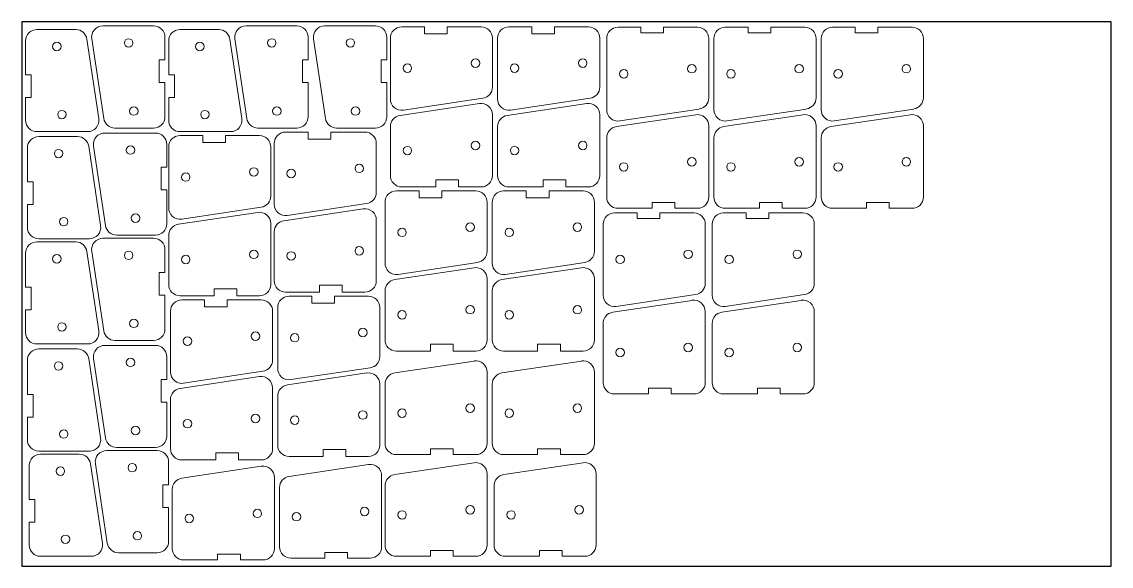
# Model space of a CAD drawing. Header units: inches. Extents: x 0 to 73.3, y 0 to 24.6.
# Drawn here: x 49.31 to 73.31, y 0.04 to 12.04 of the extents above; entities that cross this region are included whole.
import ezdxf

# ---------------------------------------------------------------- set-up
doc = ezdxf.new("R2010")
doc.units = ezdxf.units.IN
doc.header["$MEASUREMENT"] = 0

msp = doc.modelspace()

# ---------------------------------------------------------------- linework, layer by layer
at = {"color": 7, "linetype": 'Continuous', "lineweight": 15}
for p, q in [((50.494, 11.867), (49.641, 11.867)), ((51.095, 11.946), (52.211, 11.946)), ((53.645, 11.867), (52.792, 11.867)), ((54.246, 11.946), (55.362, 11.946)), ((55.979, 11.946), (57.095, 11.946)), ((57.676, 11.927), (58.176, 11.927)), ((58.176, 11.927), (58.176, 11.773)), ((58.676, 11.773), (58.176, 11.773)), ((58.676, 11.927), (59.426, 11.927)), ((58.676, 11.927), (58.676, 11.773)), ((60.039, 11.927), (60.539, 11.927)), ((60.539, 11.927), (60.539, 11.773)), ((61.039, 11.773), (60.539, 11.773)), ((61.039, 11.927), (61.789, 11.927)), ((61.039, 11.927), (61.039, 11.773)), ((62.442, 11.916), (62.942, 11.916)), ((62.942, 11.916), (62.942, 11.791)), ((63.442, 11.791), (62.942, 11.791)), ((63.442, 11.916), (64.192, 11.916)), ((63.442, 11.916), (63.442, 11.791)), ((64.805, 11.916), (65.305, 11.916)), ((65.305, 11.916), (65.305, 11.791)), ((65.805, 11.791), (65.305, 11.791)), ((65.805, 11.916), (66.555, 11.916)), ((65.805, 11.916), (65.805, 11.791)), ((67.168, 11.916), (67.668, 11.916)), ((67.668, 11.916), (67.668, 11.791)), ((68.168, 11.791), (67.668, 11.791)), ((68.168, 11.916), (68.918, 11.916)), ((68.168, 11.916), (68.168, 11.791)), ((49.391, 10.867), (49.391, 11.617)), ((50.742, 11.654), (51.004, 9.904)), ((51.111, 9.909), (50.848, 11.659)), ((52.461, 11.696), (52.461, 11.196)), ((52.542, 10.867), (52.542, 11.617)), ((53.892, 11.654), (54.155, 9.904)), ((54.262, 9.909), (53.999, 11.659)), ((55.612, 11.696), (55.612, 11.196)), ((55.995, 9.909), (55.732, 11.659)), ((57.345, 11.696), (57.345, 11.196)), ((57.426, 10.336), (57.426, 11.677)), ((59.676, 11.677), (59.676, 10.599)), ((59.789, 10.336), (59.789, 11.677)), ((62.039, 11.677), (62.039, 10.599)), ((62.192, 10.1), (62.192, 11.666)), ((64.442, 10.363), (64.442, 11.666)), ((64.555, 10.1), (64.555, 11.666)), ((66.805, 10.363), (66.805, 11.666)), ((66.918, 10.1), (66.918, 11.666)), ((69.168, 10.363), (69.168, 11.666)), ((52.336, 10.696), (52.336, 11.196)), ((52.461, 11.196), (52.336, 11.196)), ((55.487, 10.696), (55.487, 11.196)), ((55.612, 11.196), (55.487, 11.196)), ((57.22, 10.696), (57.22, 11.196)), ((57.345, 11.196), (57.22, 11.196)), ((49.391, 10.867), (49.516, 10.867)), ((49.516, 10.867), (49.516, 10.367)), ((52.542, 10.867), (52.667, 10.867)), ((52.667, 10.867), (52.667, 10.367)), ((52.461, 10.696), (52.336, 10.696)), ((52.461, 10.696), (52.461, 9.946)), ((55.612, 10.696), (55.487, 10.696)), ((55.612, 10.696), (55.612, 9.946)), ((57.345, 10.696), (57.22, 10.696)), ((57.345, 10.696), (57.345, 9.946)), ((49.391, 10.367), (49.516, 10.367)), ((49.391, 9.867), (49.391, 10.367)), ((52.542, 10.367), (52.667, 10.367)), ((52.542, 9.867), (52.542, 10.367)), ((59.463, 10.351), (57.713, 10.089)), ((61.826, 10.351), (60.076, 10.089)), ((57.639, 9.973), (59.389, 10.236)), ((60.002, 9.973), (61.752, 10.236)), ((64.229, 10.115), (62.479, 9.853)), ((66.592, 10.115), (64.842, 9.853)), ((68.955, 10.115), (67.205, 9.853)), ((59.676, 9.989), (59.676, 8.648)), ((62.039, 9.989), (62.039, 8.648)), ((62.405, 9.726), (64.155, 9.989)), ((64.768, 9.726), (66.518, 9.989)), ((67.131, 9.726), (68.881, 9.989)), ((50.757, 9.617), (49.641, 9.617)), ((51.358, 9.696), (52.211, 9.696)), ((53.908, 9.617), (52.792, 9.617)), ((54.509, 9.696), (55.362, 9.696)), ((55.116, 9.607), (55.616, 9.607)), ((55.616, 9.607), (55.616, 9.452)), ((56.116, 9.607), (56.866, 9.607)), ((56.116, 9.607), (56.116, 9.452)), ((56.242, 9.696), (57.095, 9.696)), ((57.426, 8.648), (57.426, 9.726)), ((59.789, 8.648), (59.789, 9.726)), ((64.442, 9.742), (64.442, 8.176)), ((66.805, 9.742), (66.805, 8.176)), ((69.168, 9.742), (69.168, 8.176)), ((50.534, 9.507), (49.68, 9.507)), ((51.135, 9.586), (52.251, 9.586)), ((52.792, 9.528), (53.292, 9.528)), ((53.292, 9.528), (53.292, 9.374)), ((53.792, 9.374), (53.292, 9.374)), ((53.792, 9.528), (54.542, 9.528)), ((53.792, 9.528), (53.792, 9.374)), ((56.116, 9.452), (55.616, 9.452)), ((62.192, 9.479), (62.192, 8.176)), ((64.555, 9.479), (64.555, 8.176)), ((66.918, 9.479), (66.918, 8.176)), ((49.43, 8.507), (49.43, 9.257)), ((50.781, 9.294), (51.043, 7.544)), ((51.15, 7.549), (50.888, 9.299)), ((52.501, 9.336), (52.501, 8.836)), ((52.542, 7.937), (52.542, 9.278)), ((54.792, 9.278), (54.792, 8.199)), ((54.866, 8.016), (54.866, 9.357)), ((57.116, 9.357), (57.116, 8.278)), ((52.376, 8.336), (52.376, 8.836)), ((52.501, 8.836), (52.376, 8.836)), ((49.43, 8.507), (49.555, 8.507)), ((49.555, 8.507), (49.555, 8.007)), ((58.426, 8.398), (58.426, 8.552)), ((58.426, 8.552), (58.926, 8.552)), ((58.926, 8.398), (58.926, 8.552)), ((60.789, 8.398), (60.789, 8.552)), ((60.789, 8.552), (61.289, 8.552)), ((61.289, 8.398), (61.289, 8.552)), ((52.501, 8.336), (52.376, 8.336)), ((52.501, 8.336), (52.501, 7.586)), ((57.558, 8.309), (58.058, 8.309)), ((58.426, 8.398), (57.676, 8.398)), ((58.058, 8.309), (58.058, 8.154)), ((58.558, 8.309), (59.308, 8.309)), ((58.558, 8.309), (58.558, 8.154)), ((59.426, 8.398), (58.926, 8.398)), ((59.921, 8.309), (60.421, 8.309)), ((60.789, 8.398), (60.039, 8.398)), ((60.421, 8.309), (60.421, 8.154)), ((60.921, 8.309), (61.671, 8.309)), ((60.921, 8.309), (60.921, 8.154)), ((61.789, 8.398), (61.289, 8.398)), ((49.43, 8.007), (49.555, 8.007)), ((49.43, 7.507), (49.43, 8.007)), ((54.579, 7.952), (52.829, 7.69)), ((56.903, 8.031), (55.153, 7.768)), ((57.308, 6.718), (57.308, 8.059)), ((58.558, 8.154), (58.058, 8.154)), ((59.558, 8.059), (59.558, 6.98)), ((59.671, 6.718), (59.671, 8.059)), ((60.921, 8.154), (60.421, 8.154)), ((61.921, 8.059), (61.921, 6.98)), ((63.192, 7.926), (62.442, 7.926)), ((63.192, 7.926), (63.192, 8.051)), ((63.192, 8.051), (63.692, 8.051)), ((63.692, 7.926), (63.692, 8.051)), ((64.192, 7.926), (63.692, 7.926)), ((65.555, 7.926), (64.805, 7.926)), ((65.555, 7.926), (65.555, 8.051)), ((65.555, 8.051), (66.055, 8.051)), ((66.055, 7.926), (66.055, 8.051)), ((66.555, 7.926), (66.055, 7.926)), ((67.918, 7.926), (67.168, 7.926)), ((67.918, 7.926), (67.918, 8.051)), ((67.918, 8.051), (68.418, 8.051)), ((68.418, 7.926), (68.418, 8.051)), ((68.918, 7.926), (68.418, 7.926)), ((52.755, 7.574), (54.505, 7.837)), ((55.079, 7.653), (56.829, 7.915)), ((62.363, 7.826), (62.863, 7.826)), ((62.863, 7.826), (62.863, 7.701)), ((63.363, 7.701), (62.863, 7.701)), ((63.363, 7.826), (64.113, 7.826)), ((63.363, 7.826), (63.363, 7.701)), ((64.765, 7.826), (65.265, 7.826)), ((65.265, 7.826), (65.265, 7.701)), ((65.765, 7.701), (65.265, 7.701)), ((65.765, 7.826), (66.515, 7.826)), ((65.765, 7.826), (65.765, 7.701)), ((54.792, 7.589), (54.792, 6.248)), ((57.116, 7.668), (57.116, 6.327)), ((62.113, 6.01), (62.113, 7.576)), ((64.363, 6.272), (64.363, 7.576)), ((64.515, 6.01), (64.515, 7.576)), ((66.765, 6.272), (66.765, 7.576)), ((50.796, 7.257), (49.68, 7.257)), ((51.095, 7.265), (52.211, 7.265)), ((51.397, 7.336), (52.251, 7.336)), ((52.542, 6.248), (52.542, 7.327)), ((54.866, 6.327), (54.866, 7.405)), ((50.494, 7.186), (49.641, 7.186)), ((50.742, 6.973), (51.004, 5.223)), ((51.111, 5.228), (50.848, 6.978)), ((52.461, 7.015), (52.461, 6.515)), ((49.391, 6.186), (49.391, 6.936)), ((59.345, 6.733), (57.595, 6.47)), ((61.708, 6.733), (59.958, 6.47)), ((52.336, 6.015), (52.336, 6.515)), ((52.461, 6.515), (52.336, 6.515)), ((57.521, 6.355), (59.271, 6.617)), ((59.884, 6.355), (61.634, 6.617)), ((59.558, 6.37), (59.558, 5.029)), ((61.921, 6.37), (61.921, 5.029)), ((49.391, 6.186), (49.516, 6.186)), ((49.516, 6.186), (49.516, 5.686)), ((52.461, 6.015), (52.336, 6.015)), ((52.461, 6.015), (52.461, 5.265)), ((53.542, 5.998), (53.542, 6.153)), ((53.542, 6.153), (54.042, 6.153)), ((54.042, 5.998), (54.042, 6.153)), ((55.866, 6.077), (55.116, 6.077)), ((55.866, 6.077), (55.866, 6.231)), ((55.866, 6.231), (56.366, 6.231)), ((56.366, 6.077), (56.366, 6.231)), ((56.866, 6.077), (56.366, 6.077)), ((57.308, 5.029), (57.308, 6.108)), ((59.671, 5.029), (59.671, 6.108)), ((64.15, 6.025), (62.4, 5.762)), ((66.553, 6.025), (64.803, 5.762)), ((53.542, 5.998), (52.792, 5.998)), ((52.831, 5.909), (53.331, 5.909)), ((53.331, 5.909), (53.331, 5.755)), ((53.831, 5.909), (54.581, 5.909)), ((53.831, 5.909), (53.831, 5.755)), ((54.542, 5.998), (54.042, 5.998)), ((55.194, 5.988), (55.694, 5.988)), ((55.694, 5.988), (55.694, 5.834)), ((56.194, 5.834), (55.694, 5.834)), ((56.194, 5.988), (56.944, 5.988)), ((56.194, 5.988), (56.194, 5.834)), ((62.326, 5.636), (64.076, 5.898)), ((64.728, 5.636), (66.478, 5.898)), ((49.391, 5.686), (49.516, 5.686)), ((49.391, 5.186), (49.391, 5.686)), ((52.581, 4.318), (52.581, 5.659)), ((53.831, 5.755), (53.331, 5.755)), ((54.831, 5.659), (54.831, 4.581)), ((54.944, 4.397), (54.944, 5.738)), ((57.194, 5.738), (57.194, 4.659)), ((64.363, 5.651), (64.363, 4.085)), ((66.765, 5.651), (66.765, 4.085)), ((62.113, 5.389), (62.113, 4.085)), ((64.515, 5.389), (64.515, 4.085)), ((50.757, 4.936), (49.641, 4.936)), ((50.534, 4.826), (49.68, 4.826)), ((51.135, 4.905), (52.251, 4.905)), ((51.358, 5.015), (52.211, 5.015)), ((58.308, 4.779), (58.308, 4.933)), ((58.308, 4.933), (58.808, 4.933)), ((58.808, 4.779), (58.808, 4.933)), ((60.671, 4.779), (60.671, 4.933)), ((60.671, 4.933), (61.171, 4.933)), ((61.171, 4.779), (61.171, 4.933)), ((49.43, 3.826), (49.43, 4.576)), ((50.781, 4.614), (51.043, 2.864)), ((51.15, 2.868), (50.888, 4.618)), ((52.501, 4.655), (52.501, 4.155)), ((57.521, 4.298), (59.271, 4.561)), ((58.308, 4.779), (57.558, 4.779)), ((59.308, 4.779), (58.808, 4.779)), ((59.884, 4.298), (61.634, 4.561)), ((60.671, 4.779), (59.921, 4.779)), ((61.671, 4.779), (61.171, 4.779)), ((54.618, 4.334), (52.868, 4.071)), ((56.981, 4.412), (55.231, 4.15)), ((52.376, 3.655), (52.376, 4.155)), ((52.501, 4.155), (52.376, 4.155)), ((52.794, 3.955), (54.544, 4.218)), ((55.157, 4.034), (56.907, 4.297)), ((59.558, 4.314), (59.558, 2.748)), ((61.921, 4.314), (61.921, 2.748)), ((54.831, 3.971), (54.831, 2.63)), ((57.194, 4.049), (57.194, 2.708)), ((57.308, 4.051), (57.308, 2.748)), ((59.671, 4.051), (59.671, 2.748)), ((63.113, 3.835), (63.113, 3.96)), ((63.113, 3.96), (63.613, 3.96)), ((63.613, 3.835), (63.613, 3.96)), ((65.515, 3.835), (65.515, 3.96)), ((65.515, 3.96), (66.015, 3.96)), ((66.015, 3.835), (66.015, 3.96)), ((49.43, 3.826), (49.555, 3.826)), ((49.555, 3.826), (49.555, 3.326)), ((52.501, 3.655), (52.376, 3.655)), ((52.501, 3.655), (52.501, 2.905)), ((52.581, 2.63), (52.581, 3.708)), ((54.944, 2.708), (54.944, 3.787)), ((63.113, 3.835), (62.363, 3.835)), ((64.113, 3.835), (63.613, 3.835)), ((65.515, 3.835), (64.765, 3.835)), ((66.515, 3.835), (66.015, 3.835)), ((49.43, 3.326), (49.555, 3.326)), ((49.43, 2.826), (49.43, 3.326)), ((51.397, 2.655), (52.251, 2.655)), ((50.796, 2.576), (49.68, 2.576)), ((50.573, 2.506), (49.72, 2.506)), ((51.174, 2.585), (52.29, 2.585)), ((53.581, 2.38), (53.581, 2.534)), ((53.581, 2.534), (54.081, 2.534)), ((54.081, 2.38), (54.081, 2.534)), ((55.944, 2.458), (55.194, 2.458)), ((55.944, 2.458), (55.944, 2.613)), ((55.944, 2.613), (56.444, 2.613)), ((56.444, 2.458), (56.444, 2.613)), ((56.944, 2.458), (56.444, 2.458)), ((58.308, 2.498), (57.558, 2.498)), ((58.308, 2.498), (58.308, 2.623)), ((58.308, 2.623), (58.808, 2.623)), ((58.808, 2.498), (58.808, 2.623)), ((59.308, 2.498), (58.808, 2.498)), ((60.671, 2.498), (59.921, 2.498)), ((60.671, 2.498), (60.671, 2.623)), ((60.671, 2.623), (61.171, 2.623)), ((61.171, 2.498), (61.171, 2.623)), ((61.671, 2.498), (61.171, 2.498)), ((49.47, 1.506), (49.47, 2.256)), ((50.82, 2.293), (51.083, 0.543)), ((51.189, 0.547), (50.927, 2.297)), ((52.54, 2.335), (52.54, 1.835)), ((53.581, 2.38), (52.831, 2.38)), ((52.833, 1.978), (54.583, 2.24)), ((54.581, 2.38), (54.081, 2.38)), ((55.197, 2.017), (56.947, 2.28)), ((57.521, 2.057), (59.271, 2.319)), ((59.923, 2.057), (61.673, 2.319)), ((54.871, 1.993), (54.871, 0.427)), ((57.234, 2.032), (57.234, 0.467)), ((59.558, 2.072), (59.558, 0.506)), ((61.96, 2.072), (61.96, 0.506)), ((52.415, 1.335), (52.415, 1.835)), ((52.54, 1.835), (52.415, 1.835)), ((52.621, 1.731), (52.621, 0.427)), ((54.984, 1.77), (54.984, 0.467)), ((57.308, 1.809), (57.308, 0.506)), ((59.71, 1.809), (59.71, 0.506)), ((49.47, 1.506), (49.595, 1.506)), ((49.595, 1.506), (49.595, 1.006)), ((52.54, 1.335), (52.415, 1.335)), ((52.54, 1.335), (52.54, 0.585)), ((49.47, 1.006), (49.595, 1.006)), ((49.47, 0.506), (49.47, 1.006)), ((50.836, 0.256), (49.72, 0.256)), ((51.437, 0.335), (52.29, 0.335)), ((53.621, 0.177), (53.621, 0.302)), ((53.621, 0.302), (54.121, 0.302)), ((54.121, 0.177), (54.121, 0.302)), ((55.984, 0.217), (55.984, 0.342)), ((55.984, 0.342), (56.484, 0.342)), ((56.484, 0.217), (56.484, 0.342)), ((58.308, 0.256), (57.558, 0.256)), ((58.308, 0.256), (58.308, 0.381)), ((58.308, 0.381), (58.808, 0.381)), ((58.808, 0.256), (58.808, 0.381)), ((59.308, 0.256), (58.808, 0.256)), ((60.71, 0.256), (59.96, 0.256)), ((60.71, 0.256), (60.71, 0.381)), ((60.71, 0.381), (61.21, 0.381)), ((61.21, 0.256), (61.21, 0.381)), ((61.71, 0.256), (61.21, 0.256)), ((53.621, 0.177), (52.871, 0.177)), ((54.621, 0.177), (54.121, 0.177)), ((55.984, 0.217), (55.234, 0.217)), ((56.984, 0.217), (56.484, 0.217))]:
    msp.add_line(p, q, dxfattribs=at)
msp.add_lwpolyline([(73.306, 12.038), (49.306, 12.038), (49.306, 0.038), (73.306, 0.038)], close=True)
for centre in [(50.078, 11.492), (51.661, 11.571), (53.229, 11.492), (54.812, 11.571), (56.545, 11.571), (57.801, 11.015), (59.301, 11.127), (60.164, 11.015), (61.664, 11.127), (64.067, 11.004), (66.43, 11.004), (68.793, 11.004), (62.567, 10.891), (64.93, 10.891), (67.293, 10.891), (50.191, 9.992), (51.774, 10.071), (53.342, 9.992), (54.925, 10.071), (56.658, 10.071), (59.301, 9.31), (61.664, 9.31), (50.118, 9.132), (51.701, 9.211), (57.801, 9.198), (60.164, 9.198), (56.741, 8.807), (62.567, 8.838), (64.067, 8.951), (64.93, 8.838), (66.43, 8.951), (67.293, 8.838), (68.793, 8.951), (52.917, 8.615), (54.417, 8.728), (55.241, 8.694), (50.23, 7.632), (51.813, 7.711), (57.683, 7.396), (59.183, 7.509), (60.046, 7.396), (61.546, 7.509), (51.661, 6.89), (54.417, 6.911), (55.241, 6.877), (56.741, 6.99), (63.988, 6.913), (66.39, 6.913), (50.078, 6.811), (52.917, 6.798), (62.488, 6.801), (64.89, 6.801), (59.183, 5.692), (61.546, 5.692), (57.683, 5.579), (60.046, 5.579), (50.191, 5.311), (51.774, 5.39), (56.819, 5.188), (52.956, 4.997), (54.456, 5.109), (55.319, 5.075), (62.488, 4.748), (63.988, 4.86), (64.89, 4.748), (66.39, 4.86), (51.701, 4.53), (50.118, 4.451), (59.183, 3.523), (61.546, 3.523), (54.456, 3.292), (56.819, 3.371), (57.683, 3.41), (60.046, 3.41), (51.813, 3.03), (52.956, 3.18), (55.319, 3.258), (50.23, 2.951), (50.157, 2.131), (51.74, 2.21), (54.496, 1.202), (55.359, 1.129), (56.859, 1.242), (57.683, 1.168), (59.183, 1.281), (60.085, 1.168), (61.585, 1.281), (52.996, 1.09), (50.27, 0.631), (51.853, 0.71)]:
    msp.add_circle(centre, 0.0938, dxfattribs=at)
for centre, start, end in [((49.641, 11.617), 90, 180), ((50.494, 11.617), 8.5308, 90), ((51.095, 11.696), 90, 188.5308), ((52.211, 11.696), 0, 90), ((52.792, 11.617), 90, 180), ((53.645, 11.617), 8.5308, 90), ((54.246, 11.696), 90, 188.5308), ((55.362, 11.696), 0, 90), ((55.979, 11.696), 90, 188.5308), ((57.095, 11.696), 0, 90), ((57.676, 11.677), 90, 180), ((59.426, 11.677), 0, 90), ((60.039, 11.677), 90, 180), ((61.789, 11.677), 0, 90), ((62.442, 11.666), 90, 180), ((64.192, 11.666), 0, 90), ((64.805, 11.666), 90, 180), ((66.555, 11.666), 0, 90), ((67.168, 11.666), 90, 180), ((68.918, 11.666), 0, 90), ((59.426, 10.599), 278.5308, 0), ((61.789, 10.599), 278.5308, 0), ((57.676, 10.336), 180, 278.5308), ((60.039, 10.336), 180, 278.5308), ((64.192, 10.363), 278.5308, 0), ((66.555, 10.363), 278.5308, 0), ((68.918, 10.363), 278.5308, 0), ((59.426, 9.989), 0, 98.5308), ((61.789, 9.989), 0, 98.5308), ((62.442, 10.1), 180, 278.5308), ((64.805, 10.1), 180, 278.5308), ((67.168, 10.1), 180, 278.5308), ((49.641, 9.867), 180, 270), ((50.757, 9.867), 270, 8.5308), ((51.358, 9.946), 188.5308, 270), ((52.211, 9.946), 270, 0), ((52.792, 9.867), 180, 270), ((53.908, 9.867), 270, 8.5308), ((54.509, 9.946), 188.5308, 270), ((55.362, 9.946), 270, 0), ((56.242, 9.946), 188.5308, 270), ((57.095, 9.946), 270, 0), ((57.676, 9.726), 98.5308, 180), ((60.039, 9.726), 98.5308, 180), ((64.192, 9.742), 0, 98.5308), ((66.555, 9.742), 0, 98.5308), ((68.918, 9.742), 0, 98.5308), ((55.116, 9.357), 90, 180), ((56.866, 9.357), 0, 90), ((62.442, 9.479), 98.5308, 180), ((64.805, 9.479), 98.5308, 180), ((67.168, 9.479), 98.5308, 180), ((49.68, 9.257), 90, 180), ((50.534, 9.257), 8.5308, 90), ((51.135, 9.336), 90, 188.5308), ((52.251, 9.336), 0, 90), ((52.792, 9.278), 90, 180), ((54.542, 9.278), 0, 90), ((57.676, 8.648), 180, 270), ((59.426, 8.648), 270, 0), ((60.039, 8.648), 180, 270), ((61.789, 8.648), 270, 0), ((54.542, 8.199), 278.5308, 0), ((56.866, 8.278), 278.5308, 0), ((57.558, 8.059), 90, 180), ((59.308, 8.059), 0, 90), ((59.921, 8.059), 90, 180), ((61.671, 8.059), 0, 90), ((62.442, 8.176), 180, 270), ((64.192, 8.176), 270, 0), ((64.805, 8.176), 180, 270), ((66.555, 8.176), 270, 0), ((67.168, 8.176), 180, 270), ((68.918, 8.176), 270, 0), ((52.792, 7.937), 180, 278.5308), ((55.116, 8.016), 180, 278.5308), ((54.542, 7.589), 0, 98.5308), ((56.866, 7.668), 0, 98.5308), ((62.363, 7.576), 90, 180), ((64.113, 7.576), 0, 90), ((64.765, 7.576), 90, 180), ((66.515, 7.576), 0, 90), ((49.68, 7.507), 180, 270), ((50.796, 7.507), 270, 8.5308), ((51.397, 7.586), 188.5308, 270), ((52.251, 7.586), 270, 0), ((52.792, 7.327), 98.5308, 180), ((55.116, 7.405), 98.5308, 180), ((51.095, 7.015), 90, 188.5308), ((52.211, 7.015), 0, 90), ((49.641, 6.936), 90, 180), ((50.494, 6.936), 8.5308, 90), ((59.308, 6.98), 278.5308, 0), ((61.671, 6.98), 278.5308, 0), ((57.558, 6.718), 180, 278.5308), ((59.308, 6.37), 0, 98.5308), ((59.921, 6.718), 180, 278.5308), ((61.671, 6.37), 0, 98.5308), ((52.792, 6.248), 180, 270), ((54.542, 6.248), 270, 0), ((55.116, 6.327), 180, 270), ((56.866, 6.327), 270, 0), ((57.558, 6.108), 98.5308, 180), ((59.921, 6.108), 98.5308, 180), ((64.113, 6.272), 278.5308, 0), ((66.515, 6.272), 278.5308, 0), ((62.363, 6.01), 180, 278.5308), ((64.765, 6.01), 180, 278.5308), ((52.831, 5.659), 90, 180), ((54.581, 5.659), 0, 90), ((55.194, 5.738), 90, 180), ((56.944, 5.738), 0, 90), ((64.113, 5.651), 0, 98.5308), ((66.515, 5.651), 0, 98.5308), ((62.363, 5.389), 98.5308, 180), ((64.765, 5.389), 98.5308, 180), ((49.641, 5.186), 180, 270), ((50.757, 5.186), 270, 8.5308), ((51.358, 5.265), 188.5308, 270), ((52.211, 5.265), 270, 0), ((49.68, 4.576), 90, 180), ((50.534, 4.576), 8.5308, 90), ((51.135, 4.655), 90, 188.5308), ((52.251, 4.655), 0, 90), ((57.558, 5.029), 180, 270), ((59.308, 5.029), 270, 0), ((59.921, 5.029), 180, 270), ((61.671, 5.029), 270, 0), ((54.581, 4.581), 278.5308, 0), ((56.944, 4.659), 278.5308, 0), ((59.308, 4.314), 0, 98.5308), ((61.671, 4.314), 0, 98.5308), ((55.194, 4.397), 180, 278.5308), ((52.831, 4.318), 180, 278.5308), ((54.581, 3.971), 0, 98.5308), ((56.944, 4.049), 0, 98.5308), ((57.558, 4.051), 98.5308, 180), ((59.921, 4.051), 98.5308, 180), ((62.363, 4.085), 180, 270), ((64.113, 4.085), 270, 0), ((64.765, 4.085), 180, 270), ((66.515, 4.085), 270, 0), ((52.831, 3.708), 98.5308, 180), ((55.194, 3.787), 98.5308, 180), ((52.251, 2.905), 270, 0), ((49.68, 2.826), 180, 270), ((50.796, 2.826), 270, 8.5308), ((51.397, 2.905), 188.5308, 270), ((55.194, 2.708), 180, 270), ((56.944, 2.708), 270, 0), ((57.558, 2.748), 180, 270), ((59.308, 2.748), 270, 0), ((59.921, 2.748), 180, 270), ((61.671, 2.748), 270, 0), ((49.72, 2.256), 90, 180), ((50.573, 2.256), 8.5308, 90), ((51.174, 2.335), 90, 188.5308), ((52.29, 2.335), 0, 90), ((52.831, 2.63), 180, 270), ((54.581, 2.63), 270, 0), ((54.621, 1.993), 0, 98.5308), ((56.984, 2.032), 0, 98.5308), ((59.308, 2.072), 0, 98.5308), ((61.71, 2.072), 0, 98.5308), ((52.871, 1.731), 98.5308, 180), ((55.234, 1.77), 98.5308, 180), ((57.558, 1.809), 98.5308, 180), ((59.96, 1.809), 98.5308, 180), ((49.72, 0.506), 180, 270), ((50.836, 0.506), 270, 8.5308), ((51.437, 0.585), 188.5308, 270), ((52.29, 0.585), 270, 0), ((57.558, 0.506), 180, 270), ((59.308, 0.506), 270, 0), ((59.96, 0.506), 180, 270), ((61.71, 0.506), 270, 0), ((52.871, 0.427), 180, 270), ((54.621, 0.427), 270, 0), ((55.234, 0.467), 180, 270), ((56.984, 0.467), 270, 0)]:
    msp.add_arc(centre, 0.25, start, end, dxfattribs=at)

doc.saveas('drawing.dxf')
